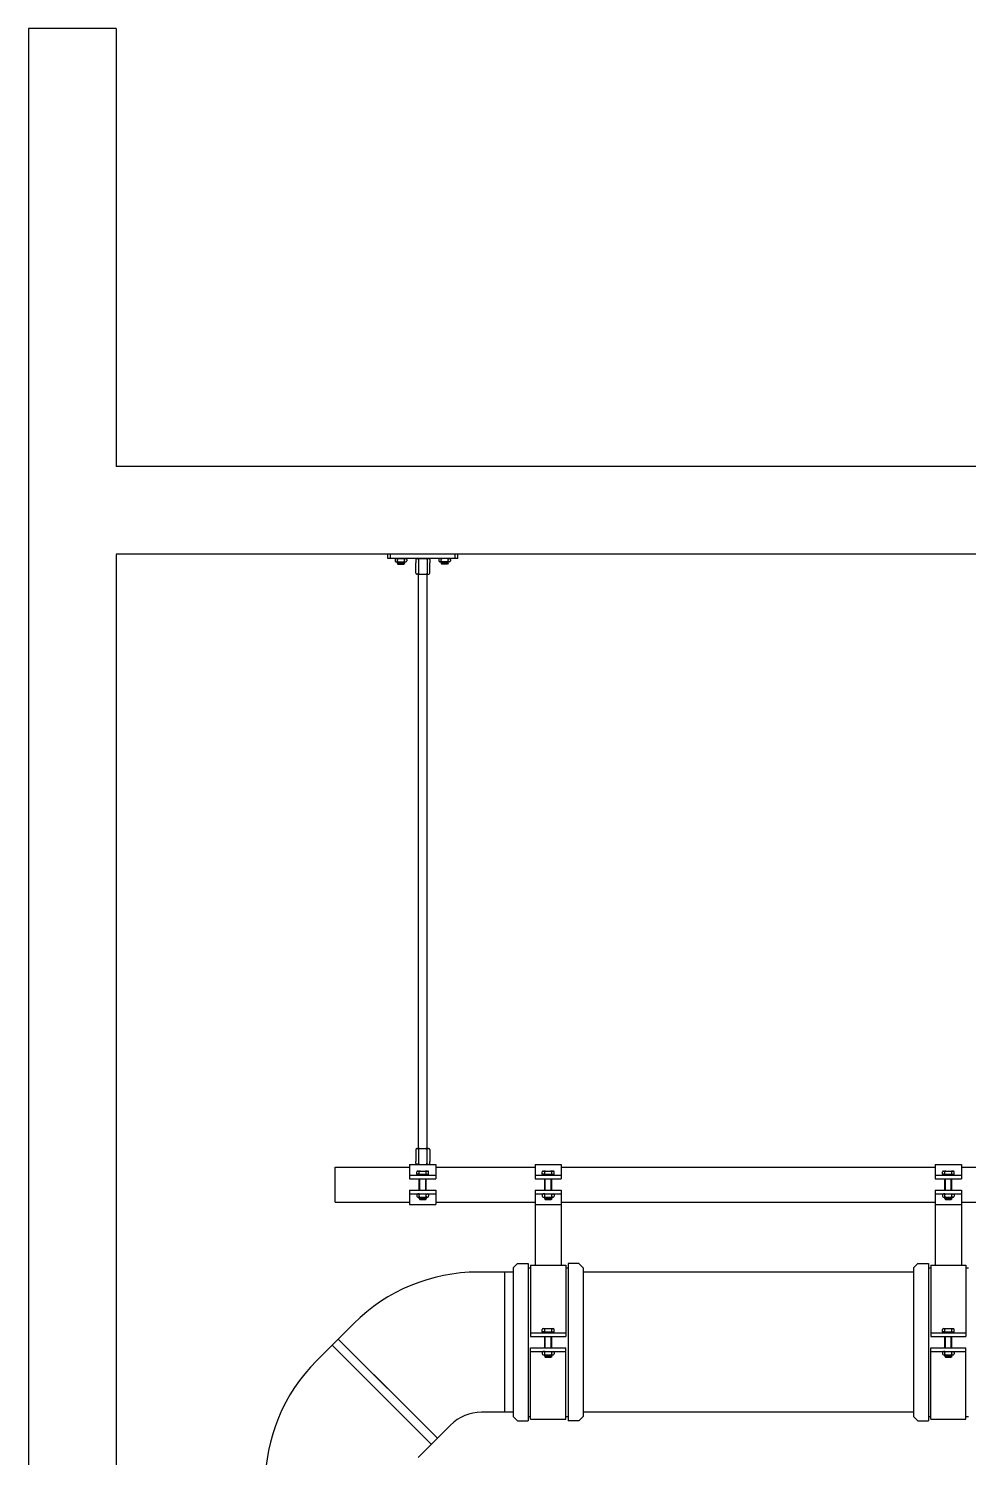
# Model space of a CAD drawing. Extents: x -452079 to 117456, y 3902 to 836955.
# Drawn here: x -303433 to -302445, y 203134 to 204638 of the extents above; entities that cross this region are included whole.
import ezdxf

# ---------------------------------------------------------------- set-up
doc = ezdxf.new("R2010")
doc.units = 0
doc.header["$LTSCALE"] = 1000
doc.header["$MEASUREMENT"] = 0
doc.layers.add('固定系统', color=7, linetype='Continuous')
doc.layers.add('雨水管道', color=7, linetype='Continuous', lineweight=30)

msp = doc.modelspace()

# ---------------------------------------------------------------- linework, layer by layer
at = {"color": 5}
for p, q in [((-303341.33, 204637.7), (-303433.49, 204637.7)), ((-303433.49, 204637.7), (-303433.49, 200025.76)), ((-303341.33, 204637.7), (-303341.33, 204176.9)), ((-302315.13, 204176.9), (-303341.33, 204176.9)), ((-302239.1, 204084.74), (-303341.33, 204084.74)), ((-303341.33, 204084.74), (-303341.33, 200511.57))]:
    msp.add_line(p, q, dxfattribs=at)
for p, q in [((-303033.95, 203184.83), (-303107.68, 203258.55)), ((-302923.72, 203181.57), (-302957.04, 203181.57))]:
    msp.add_line(p, q)
at = {"layer": '固定系统'}
for p, q in [((-303055.61, 204080.13), (-303055.61, 204084.74)), ((-302981.88, 204084.74), (-303055.61, 204084.74)), ((-303052.84, 204080.13), (-303052.84, 204084.74)), ((-302984.65, 204080.13), (-302984.65, 204084.74)), ((-302981.88, 204080.13), (-302981.88, 204084.74)), ((-302981.88, 204080.13), (-303055.61, 204080.13)), ((-303047.94, 204078.92), (-303047.94, 204077.4)), ((-303045.47, 204079.84), (-303047.02, 204079.84)), ((-303047.02, 204076.48), (-303045.47, 204076.48)), ((-303045.47, 204079.84), (-303045.47, 204080.13)), ((-303045.47, 204079.84), (-303038.1, 204079.84)), ((-303045.47, 204076.48), (-303045.47, 204079.84)), ((-303045.47, 204076.48), (-303038.1, 204076.48)), ((-303045.47, 204074.93), (-303045.47, 204076.48)), ((-303045.47, 204074.93), (-303038.1, 204074.93)), ((-303045.47, 204074.93), (-303044.88, 204074.05)), ((-303044.88, 204079.84), (-303044.88, 204080.13)), ((-303044.88, 204074.05), (-303044.88, 204076.48)), ((-303044.88, 204074.05), (-303038.69, 204074.05)), ((-303038.69, 204079.84), (-303038.69, 204080.13)), ((-303038.69, 204074.05), (-303038.69, 204076.48)), ((-303038.1, 204074.93), (-303038.69, 204074.05)), ((-303038.1, 204079.84), (-303038.1, 204080.13)), ((-303038.1, 204079.84), (-303036.55, 204079.84)), ((-303038.1, 204076.48), (-303038.1, 204079.84)), ((-303038.1, 204076.48), (-303036.55, 204076.48)), ((-303038.1, 204074.93), (-303038.1, 204076.48)), ((-303035.63, 204078.92), (-303035.63, 204077.4)), ((-303026.13, 204064.56), (-303026.13, 204075.6)), ((-303025.03, 204080.13), (-303023.17, 204080.13)), ((-303024.86, 204080.13), (-303012.63, 204080.13)), ((-303023.17, 204080.13), (-303014.32, 204080.13)), ((-303014.32, 204080.13), (-303012.46, 204080.13)), ((-303011.36, 204064.56), (-303011.36, 204075.6)), ((-303001.86, 204078.92), (-303001.86, 204077.4)), ((-302999.39, 204079.84), (-303000.94, 204079.84)), ((-302999.39, 204076.48), (-303000.94, 204076.48)), ((-302999.39, 204079.84), (-302999.39, 204080.13)), ((-302999.39, 204076.48), (-302999.39, 204079.84)), ((-302992.02, 204079.84), (-302999.39, 204079.84)), ((-302999.39, 204074.93), (-302999.39, 204076.48)), ((-302992.02, 204076.48), (-302999.39, 204076.48)), ((-302999.39, 204074.93), (-302998.8, 204074.05)), ((-302992.02, 204074.93), (-302999.39, 204074.93)), ((-302998.8, 204079.84), (-302998.8, 204080.13)), ((-302998.8, 204074.05), (-302998.8, 204076.48)), ((-302992.61, 204074.05), (-302998.8, 204074.05)), ((-302992.61, 204079.84), (-302992.61, 204080.13)), ((-302992.61, 204074.05), (-302992.61, 204076.48)), ((-302992.02, 204074.93), (-302992.61, 204074.05)), ((-302992.02, 204079.84), (-302992.02, 204080.13)), ((-302992.02, 204076.48), (-302992.02, 204079.84)), ((-302992.02, 204079.84), (-302990.47, 204079.84)), ((-302992.02, 204074.93), (-302992.02, 204076.48)), ((-302990.47, 204076.48), (-302992.02, 204076.48)), ((-302989.55, 204078.92), (-302989.55, 204077.4)), ((-303023.17, 204063.45), (-303025.03, 204063.45)), ((-303023.17, 204063.45), (-303014.32, 204063.45)), ((-303014.32, 204063.45), (-303012.46, 204063.45)), ((-303025.06, 203459.06), (-303023.2, 203459.06)), ((-303024.89, 203459.06), (-303012.66, 203459.06)), ((-303023.2, 203459.06), (-303014.35, 203459.06)), ((-303014.35, 203459.06), (-303012.49, 203459.06)), ((-303110.93, 203402.75), (-303110.93, 203439.62)), ((-303110.93, 203439.62), (-303032.6, 203439.62)), ((-303032.6, 203442.38), (-303004.95, 203442.38)), ((-303032.6, 203442.38), (-303032.6, 203427.17)), ((-303026.16, 203443.49), (-303026.16, 203445.32)), ((-303023.2, 203442.38), (-303025.06, 203442.38)), ((-303023.2, 203442.38), (-303014.35, 203442.38)), ((-303014.35, 203442.38), (-303012.49, 203442.38)), ((-303011.39, 203443.49), (-303011.39, 203445.32)), ((-303004.95, 203442.38), (-303004.95, 203427.17)), ((-303004.95, 203439.62), (-302900.68, 203439.62)), ((-302900.68, 203442.38), (-302900.68, 203427.17)), ((-302900.68, 203442.38), (-302873.03, 203442.38)), ((-302873.03, 203442.38), (-302873.03, 203427.17)), ((-302873.03, 203439.62), (-302479.64, 203439.62)), ((-302479.64, 203442.38), (-302451.99, 203442.38)), ((-302479.64, 203442.38), (-302479.64, 203427.17)), ((-302451.99, 203442.38), (-302451.99, 203427.17)), ((-302451.99, 203439.62), (-302240.02, 203439.62)), ((-303032.6, 203430.86), (-303004.95, 203430.86)), ((-303032.6, 203427.17), (-303004.95, 203427.17)), ((-303024.93, 203432.04), (-303024.93, 203434.49)), ((-303024.93, 203432.04), (-303024.22, 203431.4)), ((-303022.46, 203432.04), (-303024.93, 203432.04)), ((-303022.46, 203431.4), (-303024.22, 203431.4)), ((-303024.01, 203435.41), (-303013.54, 203435.41)), ((-303022.46, 203432.04), (-303022.46, 203435.41)), ((-303022.46, 203432.04), (-303015.09, 203432.04)), ((-303022.46, 203430.86), (-303022.46, 203431.4)), ((-303022.46, 203431.4), (-303015.09, 203431.4)), ((-303022.46, 203430.86), (-303015.09, 203430.86)), ((-303022.46, 203419.8), (-303022.46, 203427.17)), ((-303021.87, 203430.86), (-303021.87, 203431.4)), ((-303021.87, 203415.19), (-303021.87, 203427.17)), ((-303015.67, 203430.86), (-303015.67, 203431.4)), ((-303015.67, 203415.19), (-303015.67, 203427.17)), ((-303015.09, 203432.04), (-303015.09, 203435.41)), ((-303015.09, 203432.04), (-303012.62, 203432.04)), ((-303015.09, 203431.4), (-303013.32, 203431.4)), ((-303015.09, 203430.86), (-303015.09, 203431.4)), ((-303015.09, 203420.31), (-303015.09, 203427.17)), ((-303012.62, 203432.04), (-303013.32, 203431.4)), ((-303012.62, 203432.04), (-303012.62, 203434.49)), ((-302900.68, 203430.86), (-302873.03, 203430.86)), ((-302900.68, 203427.17), (-302873.03, 203427.17)), ((-302893.01, 203432.04), (-302893.01, 203434.49)), ((-302890.54, 203432.04), (-302893.01, 203432.04)), ((-302893.01, 203432.04), (-302892.31, 203431.4)), ((-302890.54, 203431.4), (-302892.31, 203431.4)), ((-302892.09, 203435.41), (-302881.62, 203435.41)), ((-302890.54, 203432.04), (-302890.54, 203435.41)), ((-302890.54, 203432.04), (-302883.17, 203432.04)), ((-302890.54, 203431.4), (-302883.17, 203431.4)), ((-302890.54, 203430.86), (-302890.54, 203431.4)), ((-302890.54, 203430.86), (-302883.17, 203430.86)), ((-302890.54, 203419.8), (-302890.54, 203427.17)), ((-302889.96, 203430.86), (-302889.96, 203431.4)), ((-302889.96, 203415.19), (-302889.96, 203427.17)), ((-302883.76, 203430.86), (-302883.76, 203431.4)), ((-302883.76, 203415.19), (-302883.76, 203427.17)), ((-302883.17, 203432.04), (-302883.17, 203435.41)), ((-302883.17, 203432.04), (-302880.7, 203432.04)), ((-302883.17, 203430.86), (-302883.17, 203431.4)), ((-302883.17, 203431.4), (-302881.41, 203431.4)), ((-302883.17, 203420.31), (-302883.17, 203427.17)), ((-302880.7, 203432.04), (-302881.41, 203431.4)), ((-302880.7, 203432.04), (-302880.7, 203434.49)), ((-302479.64, 203430.86), (-302451.99, 203430.86)), ((-302479.64, 203427.17), (-302451.99, 203427.17)), ((-302471.97, 203432.04), (-302471.97, 203434.49)), ((-302471.97, 203432.04), (-302471.26, 203431.4)), ((-302469.5, 203432.04), (-302471.97, 203432.04)), ((-302469.5, 203431.4), (-302471.26, 203431.4)), ((-302471.05, 203435.41), (-302460.58, 203435.41)), ((-302469.5, 203432.04), (-302469.5, 203435.41)), ((-302469.5, 203432.04), (-302462.13, 203432.04)), ((-302469.5, 203430.86), (-302469.5, 203431.4)), ((-302469.5, 203431.4), (-302462.13, 203431.4)), ((-302469.5, 203430.86), (-302462.13, 203430.86)), ((-302469.5, 203419.8), (-302469.5, 203427.17)), ((-302468.91, 203430.86), (-302468.91, 203431.4)), ((-302468.91, 203415.19), (-302468.91, 203427.17)), ((-302462.71, 203430.86), (-302462.71, 203431.4)), ((-302462.71, 203415.19), (-302462.71, 203427.17)), ((-302462.13, 203432.04), (-302462.13, 203435.41)), ((-302462.13, 203432.04), (-302459.66, 203432.04)), ((-302462.13, 203431.4), (-302460.36, 203431.4)), ((-302462.13, 203430.86), (-302462.13, 203431.4)), ((-302462.13, 203420.31), (-302462.13, 203427.17)), ((-302459.66, 203432.04), (-302460.36, 203431.4)), ((-302459.66, 203432.04), (-302459.66, 203434.49)), ((-303032.6, 203415.19), (-303032.6, 203399.99)), ((-303032.6, 203415.19), (-303004.95, 203415.19)), ((-303032.6, 203411.51), (-303004.95, 203411.51)), ((-303024.93, 203410.3), (-303024.93, 203408.78)), ((-303022.46, 203411.22), (-303024.01, 203411.22)), ((-303024.01, 203407.86), (-303022.46, 203407.86)), ((-303022.46, 203415.19), (-303022.46, 203419.8)), ((-303022.46, 203411.22), (-303022.46, 203411.51)), ((-303022.46, 203407.86), (-303022.46, 203411.22)), ((-303022.46, 203411.22), (-303015.09, 203411.22)), ((-303022.46, 203406.31), (-303022.46, 203407.86)), ((-303022.46, 203407.86), (-303015.09, 203407.86)), ((-303021.87, 203411.22), (-303021.87, 203411.51)), ((-303021.87, 203405.43), (-303021.87, 203407.86)), ((-303015.67, 203411.22), (-303015.67, 203411.51)), ((-303015.67, 203405.43), (-303015.67, 203407.86)), ((-303015.09, 203415.19), (-303015.09, 203420.31)), ((-303015.09, 203411.22), (-303015.09, 203411.51)), ((-303015.09, 203407.86), (-303015.09, 203411.22)), ((-303015.09, 203411.22), (-303013.54, 203411.22)), ((-303015.09, 203406.31), (-303015.09, 203407.86)), ((-303015.09, 203407.86), (-303013.54, 203407.86)), ((-303012.62, 203410.3), (-303012.62, 203408.78)), ((-303004.95, 203415.19), (-303004.95, 203399.99)), ((-302900.68, 203415.19), (-302900.68, 203399.29)), ((-302900.68, 203415.19), (-302873.03, 203415.19)), ((-302900.68, 203411.51), (-302873.03, 203411.51)), ((-302893.01, 203410.3), (-302893.01, 203408.78)), ((-302890.54, 203411.22), (-302892.09, 203411.22)), ((-302892.09, 203407.86), (-302890.54, 203407.86)), ((-302890.54, 203415.19), (-302890.54, 203419.8)), ((-302890.54, 203411.22), (-302890.54, 203411.51)), ((-302890.54, 203411.22), (-302883.17, 203411.22)), ((-302890.54, 203407.86), (-302890.54, 203411.22)), ((-302890.54, 203407.86), (-302883.17, 203407.86)), ((-302890.54, 203406.31), (-302890.54, 203407.86)), ((-302889.96, 203411.22), (-302889.96, 203411.51)), ((-302889.96, 203405.43), (-302889.96, 203407.86)), ((-302883.76, 203411.22), (-302883.76, 203411.51)), ((-302883.76, 203405.43), (-302883.76, 203407.86)), ((-302883.17, 203415.19), (-302883.17, 203420.31)), ((-302883.17, 203411.22), (-302883.17, 203411.51)), ((-302883.17, 203411.22), (-302881.62, 203411.22)), ((-302883.17, 203407.86), (-302883.17, 203411.22)), ((-302883.17, 203407.86), (-302881.62, 203407.86)), ((-302883.17, 203406.31), (-302883.17, 203407.86)), ((-302880.7, 203410.3), (-302880.7, 203408.78)), ((-302873.03, 203415.19), (-302873.03, 203399.29)), ((-302479.64, 203415.19), (-302451.99, 203415.19)), ((-302479.64, 203415.19), (-302479.64, 203399.29)), ((-302479.64, 203411.51), (-302451.99, 203411.51)), ((-302471.97, 203410.3), (-302471.97, 203408.78)), ((-302469.5, 203411.22), (-302471.05, 203411.22)), ((-302471.05, 203407.86), (-302469.5, 203407.86)), ((-302469.5, 203415.19), (-302469.5, 203419.8)), ((-302469.5, 203411.22), (-302469.5, 203411.51)), ((-302469.5, 203407.86), (-302469.5, 203411.22)), ((-302469.5, 203411.22), (-302462.13, 203411.22)), ((-302469.5, 203406.31), (-302469.5, 203407.86)), ((-302469.5, 203407.86), (-302462.13, 203407.86)), ((-302468.91, 203411.22), (-302468.91, 203411.51)), ((-302468.91, 203405.43), (-302468.91, 203407.86)), ((-302462.71, 203411.22), (-302462.71, 203411.51)), ((-302462.71, 203405.43), (-302462.71, 203407.86)), ((-302462.13, 203415.19), (-302462.13, 203420.31)), ((-302462.13, 203411.22), (-302462.13, 203411.51)), ((-302462.13, 203407.86), (-302462.13, 203411.22)), ((-302462.13, 203411.22), (-302460.58, 203411.22)), ((-302462.13, 203406.31), (-302462.13, 203407.86)), ((-302462.13, 203407.86), (-302460.58, 203407.86)), ((-302459.66, 203410.3), (-302459.66, 203408.78)), ((-302451.99, 203415.19), (-302451.99, 203399.29)), ((-303110.93, 203402.75), (-303032.6, 203402.75)), ((-303032.6, 203399.99), (-303004.95, 203399.99)), ((-303022.46, 203406.31), (-303021.87, 203405.43)), ((-303022.46, 203406.31), (-303015.09, 203406.31)), ((-303021.87, 203405.43), (-303015.67, 203405.43)), ((-303015.09, 203406.31), (-303015.67, 203405.43)), ((-303004.95, 203402.75), (-302900.68, 203402.75)), ((-302900.68, 203399.99), (-302873.03, 203399.99)), ((-302900.68, 203399.52), (-302900.68, 203336.4)), ((-302890.54, 203406.31), (-302883.17, 203406.31)), ((-302890.54, 203406.31), (-302889.96, 203405.43)), ((-302889.96, 203405.43), (-302883.76, 203405.43)), ((-302883.17, 203406.31), (-302883.76, 203405.43)), ((-302873.03, 203402.75), (-302479.64, 203402.75)), ((-302873.03, 203399.29), (-302873.03, 203336.4)), ((-302479.64, 203399.99), (-302451.99, 203399.99)), ((-302479.64, 203399.52), (-302479.64, 203336.4)), ((-302469.5, 203406.31), (-302468.91, 203405.43)), ((-302469.5, 203406.31), (-302462.13, 203406.31)), ((-302468.91, 203405.43), (-302462.71, 203405.43)), ((-302462.13, 203406.31), (-302462.71, 203405.43)), ((-302451.99, 203402.75), (-302240.02, 203402.75)), ((-302451.99, 203399.29), (-302451.99, 203336.4)), ((-302923.72, 203333.63), (-302919.11, 203338.24)), ((-302923.72, 203333.63), (-302923.72, 203176.96)), ((-302919.11, 203338.24), (-302907.94, 203338.24)), ((-302907.94, 203338.24), (-302907.94, 203172.35)), ((-302907.94, 203333.63), (-302905.29, 203333.63)), ((-302905.29, 203336.4), (-302868.43, 203336.4)), ((-302905.29, 203336.4), (-302905.29, 203261.29)), ((-302868.43, 203336.4), (-302868.43, 203261.29)), ((-302868.43, 203333.63), (-302865.78, 203333.63)), ((-302865.78, 203338.24), (-302865.78, 203172.35)), ((-302854.6, 203338.24), (-302865.78, 203338.24)), ((-302849.99, 203333.63), (-302854.6, 203338.24)), ((-302849.99, 203333.63), (-302849.99, 203176.96)), ((-302502.68, 203333.63), (-302498.07, 203338.24)), ((-302502.68, 203333.63), (-302502.68, 203176.96)), ((-302498.07, 203338.24), (-302486.89, 203338.24)), ((-302486.89, 203338.24), (-302486.89, 203172.35)), ((-302486.89, 203333.63), (-302484.25, 203333.63)), ((-302484.25, 203336.4), (-302484.25, 203261.29)), ((-302484.25, 203336.4), (-302447.38, 203336.4)), ((-302447.38, 203336.4), (-302447.38, 203261.29)), ((-302447.38, 203333.63), (-302444.73, 203333.63)), ((-302923.72, 203329.02), (-302923.72, 203181.57)), ((-302923.72, 203329.02), (-302923.72, 203181.57)), ((-302849.99, 203329.02), (-302849.99, 203181.57)), ((-302849.99, 203317.5), (-302849.99, 203193.09)), ((-302502.68, 203329.02), (-302502.68, 203181.57)), ((-302923.72, 203312.9), (-302923.72, 203197.7)), ((-302502.68, 203312.9), (-302502.68, 203197.7)), ((-302905.29, 203264.97), (-302868.43, 203264.97)), ((-302905.29, 203261.29), (-302868.43, 203261.29)), ((-302893.01, 203266.16), (-302893.01, 203268.6)), ((-302893.01, 203266.16), (-302892.31, 203265.51)), ((-302890.54, 203266.16), (-302893.01, 203266.16)), ((-302890.54, 203265.51), (-302892.31, 203265.51)), ((-302892.09, 203269.52), (-302881.62, 203269.52)), ((-302890.54, 203266.16), (-302890.54, 203269.52)), ((-302890.54, 203266.16), (-302883.17, 203266.16)), ((-302890.54, 203264.97), (-302890.54, 203265.51)), ((-302890.54, 203265.51), (-302883.17, 203265.51)), ((-302890.54, 203264.97), (-302883.17, 203264.97)), ((-302890.54, 203253.91), (-302890.54, 203261.29)), ((-302889.96, 203264.97), (-302889.96, 203265.51)), ((-302889.96, 203249.31), (-302889.96, 203261.29)), ((-302883.76, 203264.97), (-302883.76, 203265.51)), ((-302883.76, 203249.31), (-302883.76, 203261.29)), ((-302883.17, 203266.16), (-302883.17, 203269.52)), ((-302883.17, 203266.16), (-302880.7, 203266.16)), ((-302883.17, 203265.51), (-302881.41, 203265.51)), ((-302883.17, 203264.97), (-302883.17, 203265.51)), ((-302883.17, 203254.42), (-302883.17, 203261.29)), ((-302880.7, 203266.16), (-302881.41, 203265.51)), ((-302880.7, 203266.16), (-302880.7, 203268.6)), ((-302484.25, 203264.97), (-302447.38, 203264.97)), ((-302484.25, 203261.29), (-302447.38, 203261.29)), ((-302471.97, 203266.16), (-302471.97, 203268.6)), ((-302469.5, 203266.16), (-302471.97, 203266.16)), ((-302471.97, 203266.16), (-302471.26, 203265.51)), ((-302469.5, 203265.51), (-302471.26, 203265.51)), ((-302471.05, 203269.52), (-302460.58, 203269.52)), ((-302469.5, 203266.16), (-302469.5, 203269.52)), ((-302469.5, 203266.16), (-302462.13, 203266.16)), ((-302469.5, 203265.51), (-302462.13, 203265.51)), ((-302469.5, 203264.97), (-302469.5, 203265.51)), ((-302469.5, 203264.97), (-302462.13, 203264.97)), ((-302469.5, 203253.91), (-302469.5, 203261.29)), ((-302468.91, 203264.97), (-302468.91, 203265.51)), ((-302468.91, 203249.31), (-302468.91, 203261.29)), ((-302462.71, 203264.97), (-302462.71, 203265.51)), ((-302462.71, 203249.31), (-302462.71, 203261.29)), ((-302462.13, 203266.16), (-302462.13, 203269.52)), ((-302462.13, 203266.16), (-302459.66, 203266.16)), ((-302462.13, 203264.97), (-302462.13, 203265.51)), ((-302462.13, 203265.51), (-302460.36, 203265.51)), ((-302462.13, 203254.42), (-302462.13, 203261.29)), ((-302459.66, 203266.16), (-302460.36, 203265.51)), ((-302459.66, 203266.16), (-302459.66, 203268.6)), ((-302905.29, 203174.2), (-302905.29, 203249.31)), ((-302905.29, 203249.31), (-302868.43, 203249.31)), ((-302905.29, 203245.62), (-302868.43, 203245.62)), ((-302893.01, 203244.41), (-302893.01, 203242.89)), ((-302890.54, 203245.34), (-302892.09, 203245.34)), ((-302892.09, 203241.97), (-302890.54, 203241.97)), ((-302890.54, 203249.31), (-302890.54, 203253.91)), ((-302890.54, 203245.34), (-302890.54, 203245.62)), ((-302890.54, 203241.97), (-302890.54, 203245.34)), ((-302890.54, 203245.34), (-302883.17, 203245.34)), ((-302890.54, 203240.42), (-302890.54, 203241.97)), ((-302890.54, 203241.97), (-302883.17, 203241.97)), ((-302889.96, 203245.34), (-302889.96, 203245.62)), ((-302889.96, 203239.54), (-302889.96, 203241.97)), ((-302883.76, 203245.34), (-302883.76, 203245.62)), ((-302883.76, 203239.54), (-302883.76, 203241.97)), ((-302883.17, 203249.31), (-302883.17, 203254.42)), ((-302883.17, 203245.34), (-302883.17, 203245.62)), ((-302883.17, 203245.34), (-302881.62, 203245.34)), ((-302883.17, 203241.97), (-302883.17, 203245.34)), ((-302883.17, 203240.42), (-302883.17, 203241.97)), ((-302883.17, 203241.97), (-302881.62, 203241.97)), ((-302880.7, 203244.41), (-302880.7, 203242.89)), ((-302868.43, 203174.2), (-302868.43, 203249.31)), ((-302484.25, 203174.2), (-302484.25, 203249.31)), ((-302484.25, 203249.31), (-302447.38, 203249.31)), ((-302484.25, 203245.62), (-302447.38, 203245.62)), ((-302471.97, 203244.41), (-302471.97, 203242.89)), ((-302469.5, 203245.34), (-302471.05, 203245.34)), ((-302471.05, 203241.97), (-302469.5, 203241.97)), ((-302469.5, 203249.31), (-302469.5, 203253.91)), ((-302469.5, 203245.34), (-302469.5, 203245.62)), ((-302469.5, 203245.34), (-302462.13, 203245.34)), ((-302469.5, 203241.97), (-302469.5, 203245.34)), ((-302469.5, 203241.97), (-302462.13, 203241.97)), ((-302469.5, 203240.42), (-302469.5, 203241.97)), ((-302468.91, 203245.34), (-302468.91, 203245.62)), ((-302468.91, 203239.54), (-302468.91, 203241.97)), ((-302462.71, 203245.34), (-302462.71, 203245.62)), ((-302462.71, 203239.54), (-302462.71, 203241.97)), ((-302462.13, 203249.31), (-302462.13, 203254.42)), ((-302462.13, 203245.34), (-302462.13, 203245.62)), ((-302462.13, 203241.97), (-302462.13, 203245.34)), ((-302462.13, 203245.34), (-302460.58, 203245.34)), ((-302462.13, 203241.97), (-302460.58, 203241.97)), ((-302462.13, 203240.42), (-302462.13, 203241.97)), ((-302459.66, 203244.41), (-302459.66, 203242.89)), ((-302447.38, 203174.2), (-302447.38, 203249.31)), ((-302890.54, 203240.42), (-302889.96, 203239.54)), ((-302890.54, 203240.42), (-302883.17, 203240.42)), ((-302889.96, 203239.54), (-302883.76, 203239.54)), ((-302883.17, 203240.42), (-302883.76, 203239.54)), ((-302469.5, 203240.42), (-302462.13, 203240.42)), ((-302469.5, 203240.42), (-302468.91, 203239.54)), ((-302468.91, 203239.54), (-302462.71, 203239.54)), ((-302462.13, 203240.42), (-302462.71, 203239.54)), ((-302923.72, 203176.96), (-302919.11, 203172.35)), ((-302919.11, 203172.35), (-302907.94, 203172.35)), ((-302907.94, 203176.96), (-302905.29, 203176.96)), ((-302905.29, 203174.2), (-302868.43, 203174.2)), ((-302868.43, 203176.96), (-302865.78, 203176.96)), ((-302854.6, 203172.35), (-302865.78, 203172.35)), ((-302849.99, 203176.96), (-302854.6, 203172.35)), ((-302502.68, 203176.96), (-302498.07, 203172.35)), ((-302498.07, 203172.35), (-302486.89, 203172.35)), ((-302486.89, 203176.96), (-302484.25, 203176.96)), ((-302484.25, 203174.2), (-302447.38, 203174.2)), ((-302447.38, 203176.96), (-302444.73, 203176.96))]:
    msp.add_line(p, q, dxfattribs=at)
at = {"layer": '固定系统', "ltscale": 0.2}
for p, q in [((-303026.13, 204079.02), (-303026.13, 204075.6)), ((-303023.17, 204079.02), (-303023.17, 204064.56)), ((-303014.32, 204079.02), (-303014.32, 204064.56)), ((-303011.36, 204079.02), (-303011.36, 204075.6)), ((-303023.38, 203459.06), (-303023.38, 204063.45)), ((-303014.17, 203459.06), (-303014.17, 204063.45)), ((-303026.16, 203457.95), (-303026.16, 203445.32)), ((-303023.2, 203457.95), (-303023.2, 203443.49)), ((-303014.35, 203457.95), (-303014.35, 203443.49)), ((-303011.39, 203457.95), (-303011.39, 203445.32))]:
    msp.add_line(p, q, dxfattribs=at)
at = {"layer": '固定系统'}
for centre, radius, start, end in [((-303047.02, 204078.92), 0.922, 90, 180), ((-303047.02, 204077.4), 0.922, 180, 270), ((-303046.39, 204078.92), 0.922, 359.93809, 89.93809), ((-303046.39, 204077.4), 0.922, 270.06191, 0.06191), ((-303044.55, 204078.92), 0.922, 90.06191, 180.06191), ((-303044.55, 204077.4), 0.922, 179.93809, 269.93809), ((-303039.02, 204078.92), 0.922, 359.93809, 89.93809), ((-303039.02, 204077.4), 0.922, 270.06191, 0.06191), ((-303037.18, 204078.92), 0.922, 90.06191, 180.06191), ((-303037.18, 204077.4), 0.922, 179.93809, 269.93809), ((-303036.55, 204078.92), 0.922, 0, 90), ((-303036.55, 204077.4), 0.922, 270, 0), ((-303025.03, 204079.02), 1.11, 90, 180), ((-303024.27, 204079.02), 1.11, 359.93809, 89.93809), ((-303022.07, 204079.02), 1.11, 90.06191, 180.06191), ((-303015.42, 204079.02), 1.11, 359.93809, 89.93809), ((-303013.22, 204079.02), 1.11, 90.06191, 180.06191), ((-303012.46, 204079.02), 1.11, 0, 90), ((-303000.94, 204078.92), 0.922, 90, 180), ((-303000.94, 204077.4), 0.922, 180, 270), ((-303000.31, 204078.92), 0.922, 359.93809, 89.93809), ((-303000.31, 204077.4), 0.922, 270.06191, 0.06191), ((-302998.47, 204078.92), 0.922, 90.06191, 180.06191), ((-302998.47, 204077.4), 0.922, 179.93809, 269.93809), ((-302992.94, 204078.92), 0.922, 359.93809, 89.93809), ((-302992.94, 204077.4), 0.922, 270.06191, 0.06191), ((-302991.1, 204078.92), 0.922, 90.06191, 180.06191), ((-302991.1, 204077.4), 0.922, 179.93809, 269.93809), ((-302990.47, 204078.92), 0.922, 0, 90), ((-302990.47, 204077.4), 0.922, 270, 0), ((-303025.03, 204064.56), 1.11, 180, 270), ((-303024.27, 204064.56), 1.11, 270.06191, 0.06191), ((-303022.07, 204064.56), 1.11, 179.93809, 269.93809), ((-303015.42, 204064.56), 1.11, 270.06191, 0.06191), ((-303013.22, 204064.56), 1.11, 179.93809, 269.93809), ((-303012.46, 204064.56), 1.11, 270, 0), ((-303025.06, 203457.95), 1.11, 90, 180), ((-303024.3, 203457.95), 1.11, 359.93809, 89.93809), ((-303022.09, 203457.95), 1.11, 90.06191, 180.06191), ((-303015.45, 203457.95), 1.11, 359.93809, 89.93809), ((-303013.25, 203457.95), 1.11, 90.06191, 180.06191), ((-303012.49, 203457.95), 1.11, 0, 90), ((-303025.06, 203443.49), 1.11, 180, 270), ((-303024.3, 203443.49), 1.11, 270.06191, 0.06191), ((-303022.09, 203443.49), 1.11, 179.93809, 269.93809), ((-303015.45, 203443.49), 1.11, 270.06191, 0.06191), ((-303013.25, 203443.49), 1.11, 179.93809, 269.93809), ((-303012.49, 203443.49), 1.11, 270, 0), ((-303024.01, 203434.49), 0.922, 90, 180), ((-303023.38, 203434.49), 0.922, 359.93809, 89.93809), ((-303021.54, 203434.49), 0.922, 90.06191, 180.06191), ((-303016.01, 203434.49), 0.922, 359.93809, 89.93809), ((-303014.17, 203434.49), 0.922, 90.06191, 180.06191), ((-303013.54, 203434.49), 0.922, 0, 90), ((-302892.09, 203434.49), 0.922, 90, 180), ((-302891.46, 203434.49), 0.922, 359.93809, 89.93809), ((-302889.63, 203434.49), 0.922, 90.06191, 180.06191), ((-302884.09, 203434.49), 0.922, 359.93809, 89.93809), ((-302882.25, 203434.49), 0.922, 90.06191, 180.06191), ((-302881.62, 203434.49), 0.922, 0, 90), ((-302471.05, 203434.49), 0.922, 90, 180), ((-302470.42, 203434.49), 0.922, 359.93809, 89.93809), ((-302468.58, 203434.49), 0.922, 90.06191, 180.06191), ((-302463.05, 203434.49), 0.922, 359.93809, 89.93809), ((-302461.21, 203434.49), 0.922, 90.06191, 180.06191), ((-302460.58, 203434.49), 0.922, 0, 90), ((-303024.01, 203410.3), 0.922, 90, 180), ((-303024.01, 203408.78), 0.922, 180, 270), ((-303023.38, 203410.3), 0.922, 359.93809, 89.93809), ((-303023.38, 203408.78), 0.922, 270.06191, 0.06191), ((-303021.54, 203410.3), 0.922, 90.06191, 180.06191), ((-303021.54, 203408.78), 0.922, 179.93809, 269.93809), ((-303016.01, 203410.3), 0.922, 359.93809, 89.93809), ((-303016.01, 203408.78), 0.922, 270.06191, 0.06191), ((-303014.17, 203410.3), 0.922, 90.06191, 180.06191), ((-303014.17, 203408.78), 0.922, 179.93809, 269.93809), ((-303013.54, 203410.3), 0.922, 0, 90), ((-303013.54, 203408.78), 0.922, 270, 0), ((-302892.09, 203410.3), 0.922, 90, 180), ((-302892.09, 203408.78), 0.922, 180, 270), ((-302891.46, 203410.3), 0.922, 359.93809, 89.93809), ((-302891.46, 203408.78), 0.922, 270.06191, 0.06191), ((-302889.63, 203410.3), 0.922, 90.06191, 180.06191), ((-302889.63, 203408.78), 0.922, 179.93809, 269.93809), ((-302884.09, 203410.3), 0.922, 359.93809, 89.93809), ((-302884.09, 203408.78), 0.922, 270.06191, 0.06191), ((-302882.25, 203410.3), 0.922, 90.06191, 180.06191), ((-302882.25, 203408.78), 0.922, 179.93809, 269.93809), ((-302881.62, 203410.3), 0.922, 0, 90), ((-302881.62, 203408.78), 0.922, 270, 0), ((-302471.05, 203410.3), 0.922, 90, 180), ((-302471.05, 203408.78), 0.922, 180, 270), ((-302470.42, 203410.3), 0.922, 359.93809, 89.93809), ((-302470.42, 203408.78), 0.922, 270.06191, 0.06191), ((-302468.58, 203410.3), 0.922, 90.06191, 180.06191), ((-302468.58, 203408.78), 0.922, 179.93809, 269.93809), ((-302463.05, 203410.3), 0.922, 359.93809, 89.93809), ((-302463.05, 203408.78), 0.922, 270.06191, 0.06191), ((-302461.21, 203410.3), 0.922, 90.06191, 180.06191), ((-302461.21, 203408.78), 0.922, 179.93809, 269.93809), ((-302460.58, 203410.3), 0.922, 0, 90), ((-302460.58, 203408.78), 0.922, 270, 0), ((-302892.09, 203268.6), 0.922, 90, 180), ((-302891.46, 203268.6), 0.922, 359.93809, 89.93809), ((-302889.63, 203268.6), 0.922, 90.06191, 180.06191), ((-302884.09, 203268.6), 0.922, 359.93809, 89.93809), ((-302882.25, 203268.6), 0.922, 90.06191, 180.06191), ((-302881.62, 203268.6), 0.922, 0, 90), ((-302471.05, 203268.6), 0.922, 90, 180), ((-302470.42, 203268.6), 0.922, 359.93809, 89.93809), ((-302468.58, 203268.6), 0.922, 90.06191, 180.06191), ((-302463.05, 203268.6), 0.922, 359.93809, 89.93809), ((-302461.21, 203268.6), 0.922, 90.06191, 180.06191), ((-302460.58, 203268.6), 0.922, 0, 90), ((-302892.09, 203244.41), 0.922, 90, 180), ((-302892.09, 203242.89), 0.922, 180, 270), ((-302891.46, 203244.41), 0.922, 359.93809, 89.93809), ((-302891.46, 203242.89), 0.922, 270.06191, 0.06191), ((-302889.63, 203244.41), 0.922, 90.06191, 180.06191), ((-302889.63, 203242.89), 0.922, 179.93809, 269.93809), ((-302884.09, 203244.41), 0.922, 359.93809, 89.93809), ((-302884.09, 203242.89), 0.922, 270.06191, 0.06191), ((-302882.25, 203244.41), 0.922, 90.06191, 180.06191), ((-302882.25, 203242.89), 0.922, 179.93809, 269.93809), ((-302881.62, 203244.41), 0.922, 0, 90), ((-302881.62, 203242.89), 0.922, 270, 0), ((-302471.05, 203244.41), 0.922, 90, 180), ((-302471.05, 203242.89), 0.922, 180, 270), ((-302470.42, 203244.41), 0.922, 359.93809, 89.93809), ((-302470.42, 203242.89), 0.922, 270.06191, 0.06191), ((-302468.58, 203244.41), 0.922, 90.06191, 180.06191), ((-302468.58, 203242.89), 0.922, 179.93809, 269.93809), ((-302463.05, 203244.41), 0.922, 359.93809, 89.93809), ((-302463.05, 203242.89), 0.922, 270.06191, 0.06191), ((-302461.21, 203244.41), 0.922, 90.06191, 180.06191), ((-302461.21, 203242.89), 0.922, 179.93809, 269.93809), ((-302460.58, 203244.41), 0.922, 0, 90), ((-302460.58, 203242.89), 0.922, 270, 0)]:
    msp.add_arc(centre, radius, start, end, dxfattribs=at)
at = {"layer": '雨水管道'}
for p, q in [((-302923.72, 203329.02), (-302960.86, 203329.02)), ((-302932.94, 203329.02), (-302932.94, 203181.57)), ((-302502.68, 203329.02), (-302849.99, 203329.02)), ((-303130.68, 203235.55), (-303091.19, 203275.04)), ((-303107.68, 203258.55), (-303003.41, 203154.29)), ((-303114.19, 203252.04), (-303009.92, 203147.77)), ((-302502.68, 203181.57), (-302849.99, 203181.57)), ((-303023.71, 203133.99), (-302989.62, 203168.07))]:
    msp.add_line(p, q, dxfattribs=at)
for centre, radius, start, end in [((-302960.86, 203144.7), 184.32, 90, 135), ((-303000.34, 203105.22), 184.32, 135, 180), ((-302957.04, 203135.49), 46.08, 90, 135)]:
    msp.add_arc(centre, radius, start, end, dxfattribs=at)

doc.saveas('drawing.dxf')
